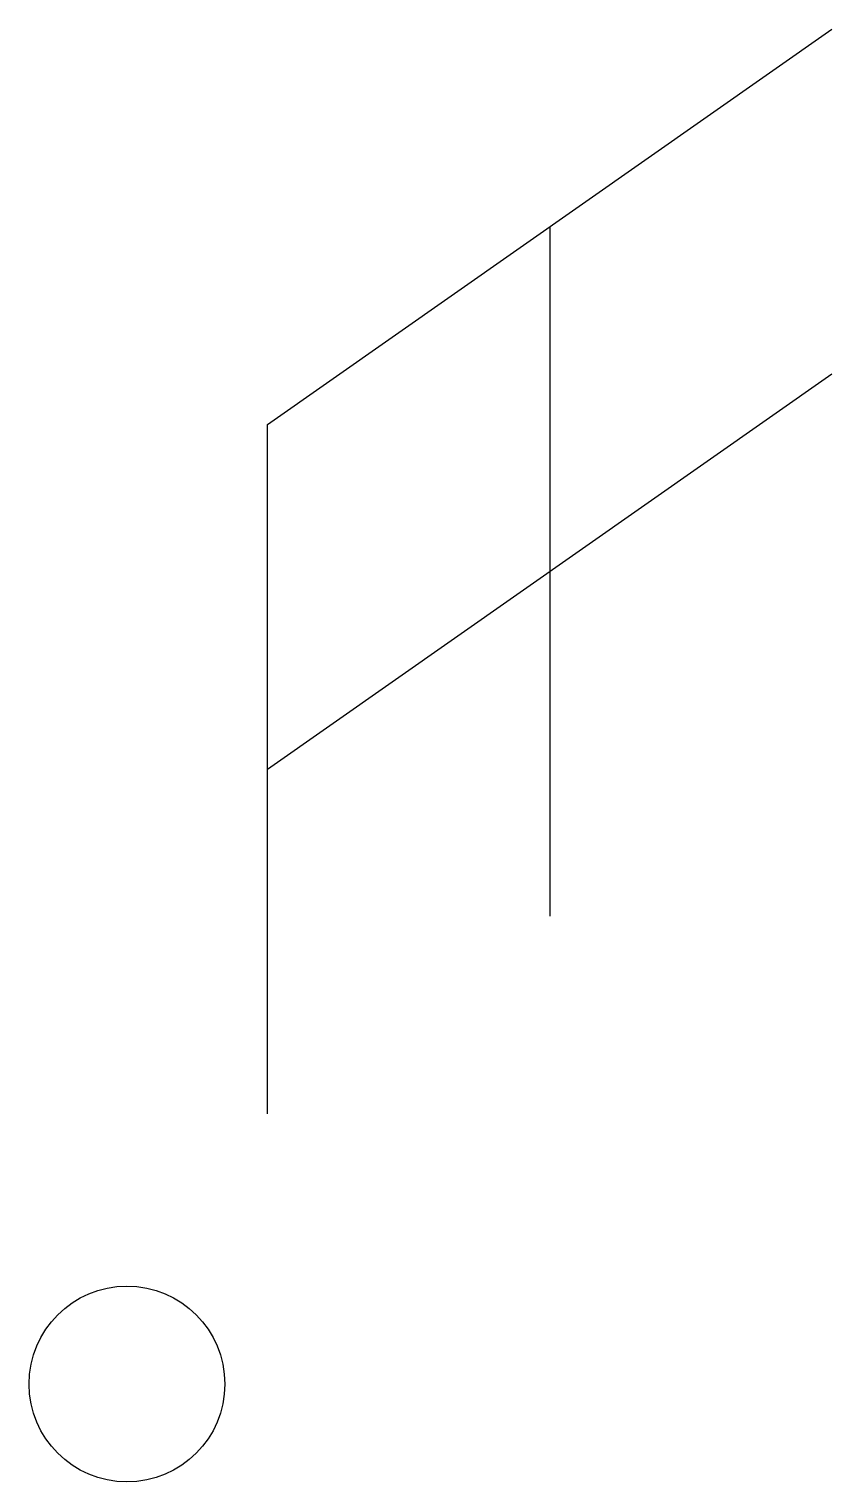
# Model space of a CAD drawing. Extents: x -0.45 to 0.25, y -0.79 to 0.47.
import ezdxf

# ---------------------------------------------------------------- set-up
doc = ezdxf.new("R2010")
doc.units = 0
doc.layers.get('0').update_dxf_attribs({"linetype": 'CONTINUOUS'})

msp = doc.modelspace()

# ---------------------------------------------------------------- linework, layer by layer
at = {"color": 0}
for p, q in [((-0.2457, 0.1279), (0.2457, 0.4721)), ((0, 0.3), (0, -0.3)), ((-0.2457, -0.1721), (0.2457, 0.1721)), ((-0.2457, -0.4721), (-0.2457, 0.1279))]:
    msp.add_line(p, q, dxfattribs=at)
msp.add_circle((-0.3681, -0.7072), 0.0852, dxfattribs=at)

doc.saveas('drawing.dxf')
